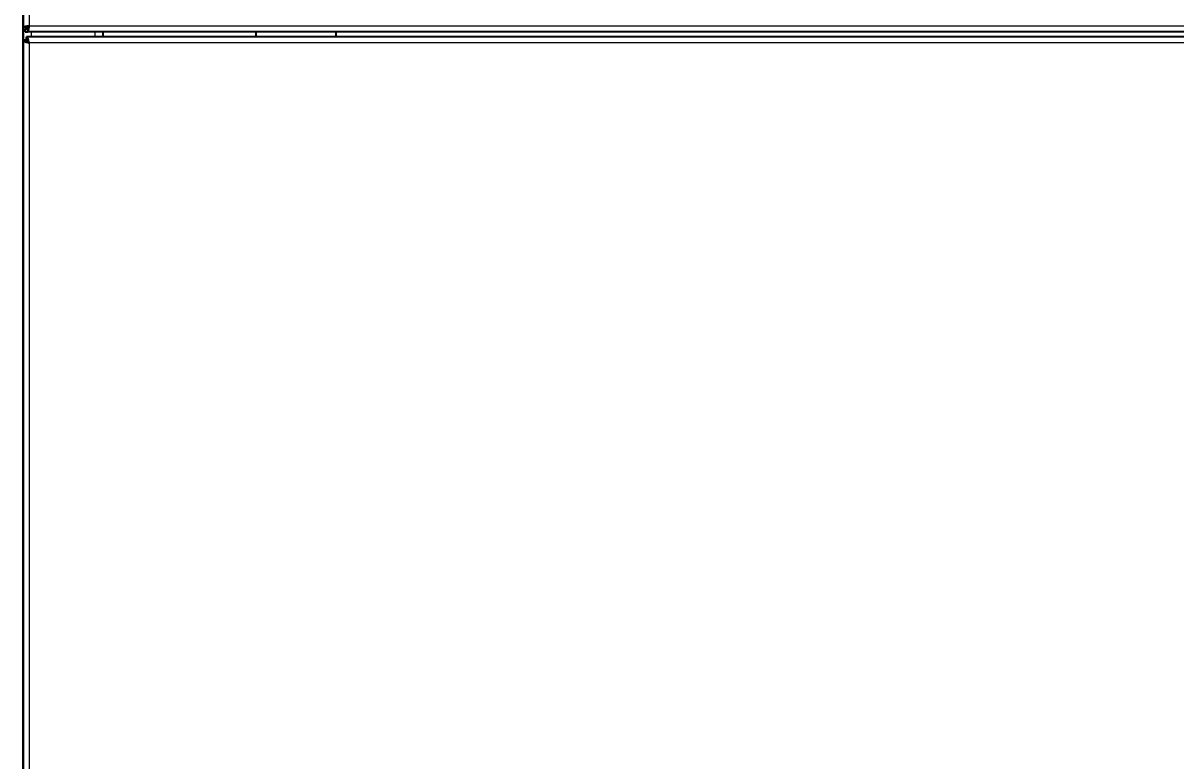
# Model space of a CAD drawing. Header units: millimetres. Extents: x -218071 to -203542, y 15363 to 51382.
# Drawn here: x -217472.5 to -217414.6, y 50792.7 to 50829.8 of the extents above; entities that cross this region are included whole.
import ezdxf

# ---------------------------------------------------------------- set-up
doc = ezdxf.new("R2010")
doc.units = ezdxf.units.MM
doc.header["$LTSCALE"] = 4
doc.layers.add('TPF-DIMENSIONS', color=3, linetype='Continuous')
doc.layers.add('TPF-EQUIPEMENT', color=7, linetype='Continuous')
doc.dimstyles.new('ISO-25', dxfattribs={"dimtxt": 2.5, "dimasz": 2, "dimexe": 1.25, "dimexo": 0.625, "dimtad": 1, "dimtxsty": 'Standard', "dimcen": -2.5, "dimclrt": 256, "dimadec": 0, "dimazin": 0, "dimtfac": 1, "dimtmove": 0, "dimatfit": 3, "dimfxl": 1, "dimarcsym": 0})

# ---------------------------------------------------------------- blocks, each defined once
blk = doc.blocks.new('*D122')
at = {"layer": 'Defpoints', "color": 0, "transparency": 16777216}
for p in [(-217356.668, 50928.537), (-217472.489, 50916.684), (-217472.489, 50712.667)]:
    blk.add_point(p, dxfattribs=at)
at = {"layer": 'TPF-DIMENSIONS', "color": 0, "lineweight": -2, "transparency": 16777216}
for p, q in [((-217356.668, 50927.912), (-217356.668, 50711.417)), ((-217472.489, 50916.059), (-217472.489, 50711.417)), ((-217358.668, 50712.667), (-217470.489, 50712.667))]:
    blk.add_line(p, q, dxfattribs=at)
at = {"layer": 'TPF-DIMENSIONS', "color": 0, "transparency": 16777216}
for points in [[(-217470.489, 50713.001), (-217470.489, 50712.334), (-217472.489, 50712.667)], [(-217358.668, 50713.001), (-217358.668, 50712.334), (-217356.668, 50712.667)]]:
    blk.add_solid(points, dxfattribs=at)
at = {"layer": 'TPF-DIMENSIONS', "transparency": 16777216, "insert": (-217414.578, 50716.209), "char_height": 2.5, "attachment_point": 2}
blk.add_mtext('115,82', dxfattribs=at)

msp = doc.modelspace()

# ---------------------------------------------------------------- linework, layer by layer
at = {"layer": 'TPF-EQUIPEMENT', "color": 7, "linetype": 'Continuous', "lineweight": 25}
for p, q in [((-217472.494, 50756.392), (-217472.494, 50911.092)), ((-217472.489, 50909.975), (-217472.489, 50829.567)), ((-217472.499, 50829.656), (-217472.499, 50831.262)), ((-217472.499, 50829.456), (-217472.499, 50829.656)), ((-217472.339, 50829.567), (-217472.489, 50829.567)), ((-217472.489, 50829.567), (-217472.489, 50828.928)), ((-217472.339, 50829.567), (-217472.216, 50829.567)), ((-217472.494, 50829.456), (-217472.499, 50829.456)), ((-217472.398, 50829.496), (-217472.268, 50829.496)), ((-217472.398, 50829.346), (-217472.398, 50829.496)), ((-217472.398, 50829.346), (-217472.268, 50829.346)), ((-217472.324, 50828.942), (-217472.324, 50829.092)), ((-217368.139, 50829.092), (-217472.324, 50829.092)), ((-217472.268, 50829.496), (-217472.268, 50829.346)), ((-217368.149, 50829.346), (-217472.268, 50829.346)), ((-217468.489, 50829.346), (-217468.489, 50829.092)), ((-217460.799, 50829.346), (-217460.799, 50829.092)), ((-217460.789, 50829.092), (-217460.789, 50829.346)), ((-217456.789, 50829.346), (-217456.789, 50829.092)), ((-217456.779, 50829.092), (-217456.779, 50829.346)), ((-217472.499, 50755.756), (-217472.499, 50828.928)), ((-217472.339, 50828.928), (-217472.489, 50828.928)), ((-217472.489, 50828.928), (-217472.489, 50755.756)), ((-217472.289, 50828.928), (-217472.339, 50828.928))]:
    msp.add_line(p, q, dxfattribs=at)
at = {"layer": 'TPF-EQUIPEMENT', "color": 8, "linetype": 'Continuous', "lineweight": 18}
for p, q in [((-217472.189, 50909.896), (-217472.189, 50829.646)), ((-217472.499, 50829.656), (-217472.494, 50829.656)), ((-217472.189, 50829.646), (-217367.999, 50829.646)), ((-217472.089, 50829.346), (-217472.089, 50829.092)), ((-217468.889, 50829.346), (-217468.889, 50829.092)), ((-217472.189, 50828.792), (-217472.189, 50755.892)), ((-217367.989, 50828.792), (-217472.189, 50828.792))]:
    msp.add_line(p, q, dxfattribs=at)
at = {"layer": 'TPF-EQUIPEMENT', "color": 7, "linetype": 'Continuous', "lineweight": 25}
for points, knots in [([(-217472.189, 50829.646), (-217472.223, 50829.64), (-217472.291, 50829.629), (-217472.382, 50829.612), (-217472.45, 50829.594), (-217472.484, 50829.579), (-217472.487, 50829.57), (-217472.489, 50829.567)], [0, 0, 0, 0, 0.217718, 0.435446, 0.653174, 0.870901, 1, 1, 1, 1]), ([(-217472.189, 50829.646), (-217472.206, 50829.64), (-217472.242, 50829.628), (-217472.289, 50829.61), (-217472.323, 50829.592), (-217472.337, 50829.578), (-217472.338, 50829.569), (-217472.339, 50829.567)], [0, 0, 0, 0, 0.226685, 0.453371, 0.67998, 0.90659, 1, 1, 1, 1]), ([(-217472.268, 50829.346), (-217472.262, 50829.349), (-217472.251, 50829.356), (-217472.233, 50829.409), (-217472.216, 50829.488), (-217472.201, 50829.572), (-217472.192, 50829.626), (-217472.189, 50829.646)], [0, 0, 0, 0, 0.217718, 0.435446, 0.653174, 0.870901, 1, 1, 1, 1]), ([(-217472.268, 50829.496), (-217472.262, 50829.498), (-217472.25, 50829.502), (-217472.232, 50829.53), (-217472.214, 50829.572), (-217472.199, 50829.614), (-217472.191, 50829.639), (-217472.189, 50829.646)], [0, 0, 0, 0, 0.226685, 0.453371, 0.67998, 0.90659, 1, 1, 1, 1]), ([(-217472.189, 50828.792), (-217472.199, 50828.827), (-217472.219, 50828.897), (-217472.249, 50828.99), (-217472.28, 50829.058), (-217472.305, 50829.089), (-217472.32, 50829.091), (-217472.324, 50829.092)], [0, 0, 0, 0, 0.223464, 0.446959, 0.670454, 0.893949, 1, 1, 1, 1]), ([(-217472.489, 50828.928), (-217472.485, 50828.918), (-217472.478, 50828.898), (-217472.422, 50828.867), (-217472.34, 50828.837), (-217472.257, 50828.812), (-217472.205, 50828.797), (-217472.189, 50828.792)], [0, 0, 0, 0, 0.223464, 0.446959, 0.670454, 0.893949, 1, 1, 1, 1]), ([(-217472.339, 50828.928), (-217472.336, 50828.915), (-217472.33, 50828.891), (-217472.292, 50828.856), (-217472.243, 50828.823), (-217472.206, 50828.802), (-217472.189, 50828.792)], [0, 0, 0, 0, 0.282308, 0.530618, 0.778849, 1, 1, 1, 1]), ([(-217472.189, 50828.792), (-217472.201, 50828.814), (-217472.225, 50828.856), (-217472.261, 50828.906), (-217472.293, 50828.937), (-217472.314, 50828.94), (-217472.324, 50828.942)], [0, 0, 0, 0, 0.282308, 0.530618, 0.778849, 1, 1, 1, 1])]:
    msp.add_open_spline(points, degree=3, knots=knots, dxfattribs=at)

# ---------------------------------------------------------------- dimensions: what is measured, and where the dimension line sits
at = {"layer": 'TPF-DIMENSIONS'}
dim = msp.add_linear_dim(base=(-217472.489, 50712.667), p1=(-217356.668, 50928.537), p2=(-217472.489, 50916.684), dimstyle='ISO-25', dxfattribs=at)
dim.commit()
dim.dimension.update_dxf_attribs({"geometry": '*D122', "text_midpoint": (-217414.578, 50712.667), "dimtype": 160})

doc.saveas('drawing.dxf')
